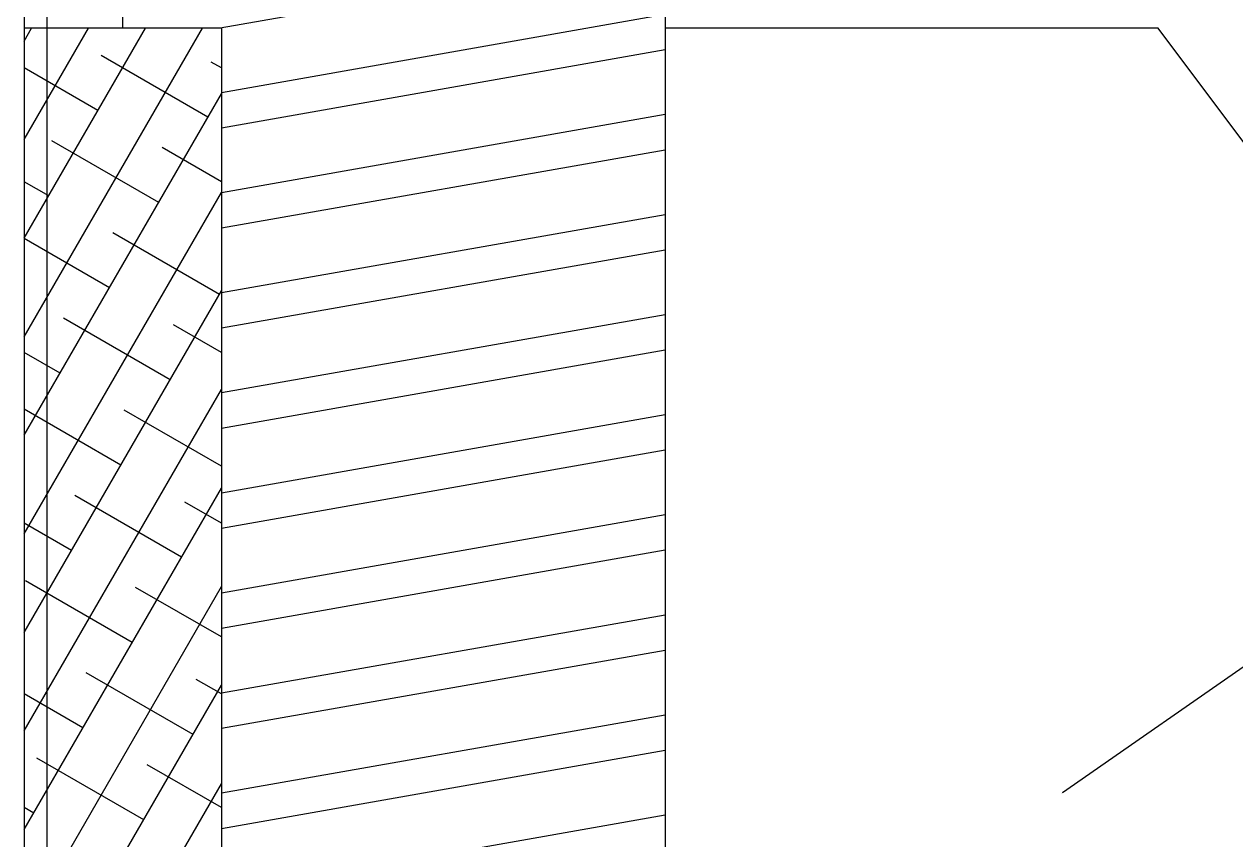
# Model space of a CAD drawing. Header units: millimetres. Extents: x 9612 to 23319, y 1863 to 14354.
# Drawn here: x 14365.6 to 14488.5, y 8486.3 to 8569 of the extents above; entities that cross this region are included whole.
import ezdxf

# ---------------------------------------------------------------- set-up
doc = ezdxf.new("R2010")
doc.units = ezdxf.units.MM
doc.header["$MEASUREMENT"] = 0

msp = doc.modelspace()

# ---------------------------------------------------------------- linework, layer by layer
msp.add_line((14367.94221, 7061.05797), (14367.94221, 11654.85275))
at = {"linetype": 'Continuous'}
for p, q in [((14365.6012, 8739.88318), (14365.6012, 8343.64421)), ((14375.6012, 8568.60356), (14375.6012, 8638.60356)), ((14430.6012, 8590.51114), (14430.6012, 8418.60356)), ((14430.6012, 8576.55813), (14385.4886, 8568.60356)), ((14430.6012, 8569.99394), (14385.6012, 8562.05923)), ((14365.6012, 8567.30703), (14366.34975, 8568.60356)), ((14365.6012, 8557.30703), (14372.12326, 8568.60356)), ((14365.6012, 8547.30703), (14377.89676, 8568.60356)), ((14365.6012, 8537.30703), (14383.67026, 8568.60356)), ((14385.6012, 8568.60356), (14365.6012, 8568.60356)), ((14385.6012, 8568.60356), (14385.6012, 8418.60356)), ((14480.6012, 8568.60356), (14430.6012, 8568.60356)), ((14555.6012, 8468.60356), (14480.6012, 8568.60356)), ((14384.24054, 8559.59131), (14373.41522, 8565.84131)), ((14430.6012, 8566.40387), (14385.6012, 8558.46915)), ((14373.08029, 8560.26119), (14365.6012, 8564.57924)), ((14385.6012, 8564.57924), (14384.57548, 8565.17144)), ((14365.6012, 8527.30703), (14385.6012, 8561.94805)), ((14430.6012, 8559.83967), (14385.6012, 8551.90496)), ((14379.24054, 8550.93106), (14368.41522, 8557.18106)), ((14385.6012, 8553.03223), (14379.57548, 8556.51119)), ((14430.6012, 8556.2496), (14385.6012, 8548.31488)), ((14368.08029, 8551.60093), (14365.6012, 8553.03223)), ((14365.6012, 8517.30703), (14385.6012, 8551.94805)), ((14430.6012, 8549.68541), (14385.6012, 8541.75069)), ((14374.24054, 8542.2708), (14365.6012, 8547.25873)), ((14385.40079, 8541.60093), (14374.57548, 8547.85093)), ((14430.6012, 8546.09533), (14385.6012, 8538.16062)), ((14365.6012, 8507.30703), (14385.6012, 8541.94805)), ((14430.6012, 8539.53114), (14385.6012, 8531.59643)), ((14380.40079, 8532.94068), (14369.57548, 8539.19068)), ((14385.6012, 8535.71172), (14380.73573, 8538.5208)), ((14430.6012, 8535.94107), (14385.6012, 8528.00635)), ((14369.24054, 8533.61055), (14365.6012, 8535.71172)), ((14365.6012, 8497.30703), (14385.6012, 8531.94805)), ((14375.40079, 8524.28042), (14365.6012, 8529.93822)), ((14385.6012, 8524.16472), (14375.73573, 8529.86055)), ((14430.6012, 8529.37688), (14385.6012, 8521.44216)), ((14430.6012, 8525.7868), (14385.6012, 8517.85209)), ((14365.6012, 8487.30703), (14385.6012, 8521.94805)), ((14381.56105, 8514.9503), (14370.73573, 8521.2003)), ((14385.6012, 8518.39121), (14381.89598, 8520.53042)), ((14430.6012, 8519.22261), (14385.6012, 8511.2879)), ((14370.40079, 8515.62017), (14365.6012, 8518.39121)), ((14430.6012, 8515.63253), (14385.6012, 8507.69782)), ((14376.56105, 8506.29004), (14365.73573, 8512.54004)), ((14365.6012, 8477.30703), (14385.6012, 8511.94805)), ((14385.6012, 8506.84421), (14376.89598, 8511.87017)), ((14430.6012, 8509.06834), (14385.6012, 8501.13363)), ((14430.6012, 8505.47827), (14385.6012, 8497.54355)), ((14382.7213, 8496.95992), (14371.89598, 8503.20992)), ((14365.6012, 8467.30703), (14385.6012, 8501.94805)), ((14385.6012, 8501.07071), (14383.05624, 8502.54004)), ((14371.56105, 8497.62979), (14365.6012, 8501.07071)), ((14430.6012, 8498.91408), (14385.6012, 8490.97936)), ((14430.6012, 8495.324), (14385.6012, 8487.38929)), ((14377.7213, 8488.29966), (14366.89598, 8494.54966)), ((14385.6012, 8489.5237), (14378.05624, 8493.87979)), ((14365.6012, 8457.30703), (14385.6012, 8491.94805)), ((14366.56105, 8488.96953), (14365.6012, 8489.5237)), ((14430.6012, 8488.75981), (14385.6012, 8480.8251))]:
    msp.add_line(p, q, dxfattribs=at)
at = {"linetype": 'ByBlock', "lineweight": -2}
msp.add_line((14470.9273, 8491.06079), (14589.30486, 8573.62991), dxfattribs=at)
msp.add_solid([(14470.94447, 8491.03619), (14470.77967, 8490.95782), (14470.91014, 8491.0854)])

doc.saveas('drawing.dxf')
